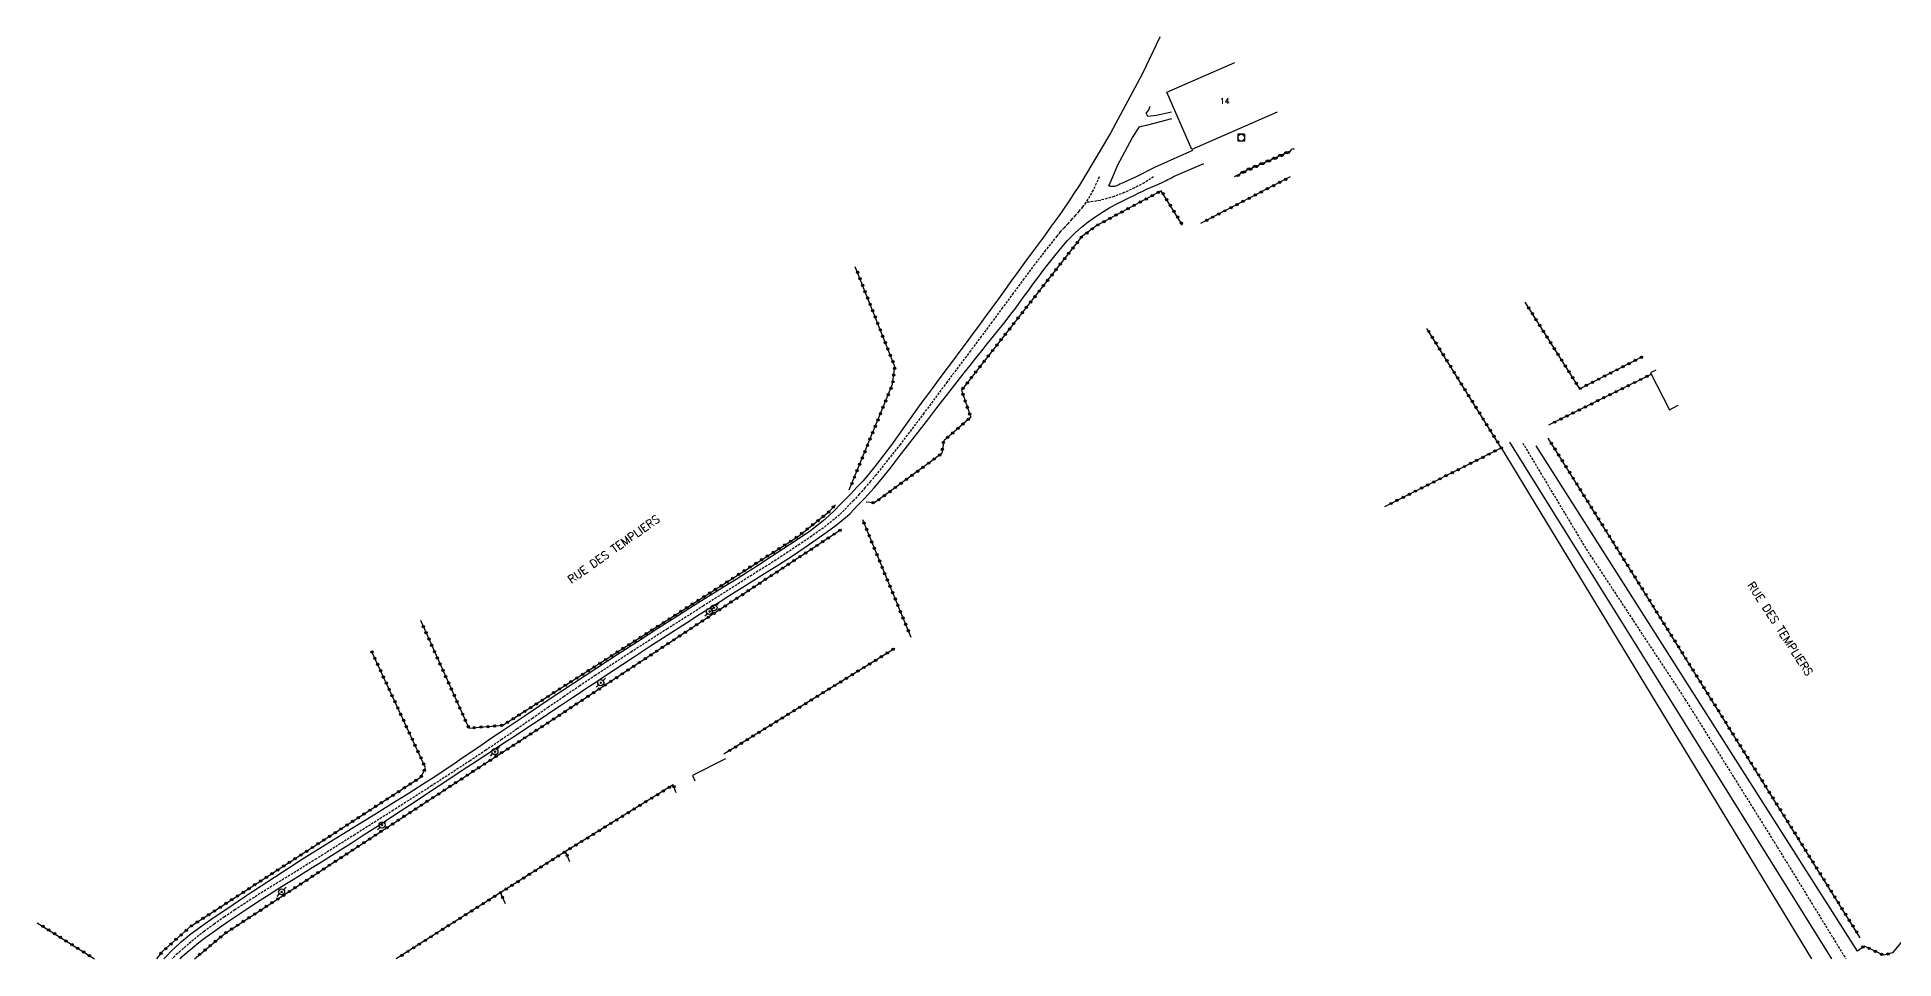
# Model space of a CAD drawing. Header units: millimetres. Extents: x 164000 to 165001, y 157998 to 159001.
# Drawn here: x 164023.7 to 164429.8, y 158000 to 158201.6 of the extents above; entities that cross this region are included whole.
import ezdxf
from ezdxf.enums import TextEntityAlignment as Align

# ---------------------------------------------------------------- set-up
doc = ezdxf.new("R2010")
doc.units = ezdxf.units.MM
doc.linetypes.add('DASHED', pattern=[0.75, 0.5, -0.25])
doc.layers.get('0').update_dxf_attribs({"linetype": 'CONTINUOUS'})
for name, color, linetype in [('W0001', 6, 'DASHED'), ('W0008', 7, 'CONTINUOUS'), ('W0017', 7, 'CONTINUOUS'), ('W0071', 7, 'CONTINUOUS'), ('W0101', 7, 'CONTINUOUS'), ('W0104', 1, 'CONTINUOUS'), ('W0310', 3, 'CONTINUOUS'), ('W0322', 7, 'CONTINUOUS'), ('W0323', 7, 'CONTINUOUS'), ('W0330', 7, 'CONTINUOUS'), ('W0420', 7, 'CONTINUOUS'), ('W0473', 7, 'CONTINUOUS'), ('W0989', 7, 'CONTINUOUS'), ('W0991', 7, 'CONTINUOUS')]:
    doc.layers.add(name, color=color, linetype=linetype)
doc.styles.get("Standard").update_dxf_attribs({"font": 'romans.shx', "width": 0.85})

# ---------------------------------------------------------------- blocks, each defined once
blk = doc.blocks.new('T420')
for p, q in [((0.75, 0.75), (-0.75, 0.75)), ((-0.75, 0.75), (-0.75, -0.75)), ((0.75, 0.75), (0.75, -0.75)), ((0.75, -0.75), (-0.75, -0.75))]:
    blk.add_line(p, q)
blk.add_ellipse((0, 0), major_axis=(-0.53, 0.53), ratio=1, start_param=3.926991, end_param=10.210176)
blk = doc.blocks.new('T473')
for p, q in [((-0.166667, 0.166667), (0.166667, -0.166667)), ((-0.166667, -0.166667), (0.166667, 0.166667)), ((0.500001, 0.500001), (1.000002, 1.000002)), ((-1.000002, -1.000002), (-0.500001, -0.500001))]:
    blk.add_line(p, q)
blk.add_ellipse((0, 0), major_axis=(0.471405, 0.471405), ratio=1, start_param=5.4977871438, end_param=11.780972451)
blk = doc.blocks.new('t323o')
at = {"color": 0, "linetype": 'Continuous'}
for radius in [0.25, 0.15]:
    blk.add_circle((0, 0), radius, dxfattribs=at)
blk = doc.blocks.new('t310o')
at = {"color": 0, "linetype": 'Continuous'}
for centre, start, end in [((-0.5, 0.38), 216.8699, 323.1304), ((0.5, -0.37), 36.8699, 143.1303)]:
    blk.add_arc(centre, 0.625, start, end, dxfattribs=at)

msp = doc.modelspace()

# ---------------------------------------------------------------- linework, layer by layer
at = {"layer": 'W0001'}
for points in [[(164255.99, 158171), (164255.38, 158169.55), (164254.69, 158168.13), (164253.92, 158166.75), (164253.07, 158165.42), (164252.36, 158164.44), (164251.6, 158163.49), (164250.8, 158162.57), (164249.98, 158161.67), (164249.15, 158160.78), (164248.33, 158159.89), (164247.52, 158158.98), (164246.74, 158158.05), (164244.31, 158154.98), (164241.91, 158151.87), (164239.55, 158148.74), (164237.22, 158145.59), (164234.89, 158142.43), (164232.56, 158139.28), (164230.23, 158136.13), (164227.87, 158132.99), (164222.76, 158126.18), (164217.68, 158119.34), (164212.53, 158112.55), (164207.22, 158105.88), (164206.02, 158104.44), (164204.8, 158103.03), (164203.55, 158101.63), (164202.28, 158100.26), (164201.27, 158099.19), (164200.25, 158098.14), (164199.2, 158097.12), (164198.1, 158096.15), (164195.67, 158094.23), (164193.13, 158092.43), (164190.56, 158090.71), (164187.99, 158089), (164186.68, 158088.13), (164185.36, 158087.27), (164184.03, 158086.43), (164182.71, 158085.59), (164181.37, 158084.76), (164180.04, 158083.92), (164178.71, 158083.09), (164177.39, 158082.24), (164169.49, 158077.21), (164161.59, 158072.19), (164153.71, 158067.14), (164145.87, 158062.02), (164142.42, 158059.71), (164138.99, 158057.38), (164135.57, 158055.02), (164132.15, 158052.66), (164128.74, 158050.3), (164125.32, 158047.95), (164121.88, 158045.62), (164118.42, 158043.32), (164110.08, 158037.88), (164101.69, 158032.52), (164093.27, 158027.2), (164084.84, 158021.89), (164082.89, 158020.68), (164080.94, 158019.47), (164078.99, 158018.28), (164077.03, 158017.08), (164075.07, 158015.88), (164073.12, 158014.67), (164071.18, 158013.44), (164069.26, 158012.2), (164066.98, 158010.69), (164064.71, 158009.17), (164062.47, 158007.61), (164060.26, 158005.99), (164059.11, 158005.11), (164057.98, 158004.19), (164056.86, 158003.26), (164055.76, 158002.31), (164055.12, 158001.76), (164054.48, 158001.19), (164053.85, 158000.61), (164053.26, 158000.01), (164053.25, 158000)], [(164267.91, 158171), (164265.85, 158169.74), (164263.72, 158168.6), (164261.51, 158167.6), (164259.26, 158166.74), (164257.74, 158166.27), (164256.21, 158165.89), (164254.65, 158165.61), (164253.07, 158165.42)], [(164348.64, 158112.81), (164362.52, 158089.63), (164384.13, 158056.81), (164404.32, 158024.46), (164419.31, 158000)]]:
    msp.add_lwpolyline(points, dxfattribs=at)
at = {"layer": 'W0008'}
for points in [[(164252.83, 158171), (164251.68, 158169.18), (164250.5, 158167.36), (164249.31, 158165.56), (164248.1, 158163.77), (164247.26, 158162.58), (164246.41, 158161.39), (164245.55, 158160.21), (164244.68, 158159.04), (164243.81, 158157.87), (164242.93, 158156.7), (164242.06, 158155.53), (164241.2, 158154.35), (164239.75, 158152.36), (164238.3, 158150.36), (164236.86, 158148.36), (164235.42, 158146.36), (164233.97, 158144.37), (164232.53, 158142.37), (164231.08, 158140.38), (164229.62, 158138.39), (164228.26, 158136.55), (164226.9, 158134.71), (164225.53, 158132.87), (164224.15, 158131.03), (164222.78, 158129.2), (164221.41, 158127.36), (164220.04, 158125.52), (164218.67, 158123.68), (164217.04, 158121.45), (164215.43, 158119.2), (164213.83, 158116.95), (164212.22, 158114.69), (164210.6, 158112.45), (164208.95, 158110.22), (164207.26, 158108.03), (164205.52, 158105.88), (164204.31, 158104.48), (164203.05, 158103.13), (164201.77, 158101.8), (164200.48, 158100.48), (164199.3, 158099.27), (164198.13, 158098.07), (164196.92, 158096.89), (164195.65, 158095.78), (164192.87, 158093.64), (164189.99, 158091.65), (164187.05, 158089.74), (164184.12, 158087.82), (164181.63, 158086.2), (164179.12, 158084.59), (164176.6, 158083), (164174.07, 158081.42), (164171.55, 158079.85), (164169.02, 158078.28), (164166.5, 158076.69), (164163.98, 158075.1), (164159.51, 158072.23), (164155.04, 158069.36), (164150.58, 158066.47), (164146.14, 158063.57), (164140.83, 158060.07), (164135.54, 158056.55), (164130.26, 158053.02), (164124.98, 158049.48), (164122.91, 158048.09), (164120.84, 158046.69), (164118.78, 158045.28), (164116.72, 158043.88), (164114.65, 158042.47), (164112.58, 158041.08), (164110.5, 158039.69), (164108.42, 158038.33), (164104.88, 158036.08), (164101.33, 158033.87), (164097.76, 158031.67), (164094.2, 158029.47), (164092.48, 158028.41), (164090.76, 158027.35), (164089.04, 158026.29), (164087.32, 158025.23), (164085.6, 158024.17), (164083.88, 158023.1), (164082.17, 158022.03), (164080.46, 158020.95), (164077.33, 158018.92), (164074.21, 158016.88), (164071.1, 158014.82), (164068.01, 158012.73), (164065.25, 158010.89), (164062.49, 158009.04), (164059.76, 158007.15), (164057.1, 158005.17), (164056.05, 158004.33), (164055.02, 158003.48), (164054.02, 158002.59), (164053.05, 158001.66), (164052.09, 158000.68), (164051.46, 158000)], [(164055, 158000), (164055.5, 158000.49), (164056.59, 158001.48), (164057.7, 158002.44), (164059.14, 158003.61), (164060.61, 158004.72), (164062.11, 158005.8), (164063.61, 158006.87), (164065.36, 158008.08), (164067.12, 158009.26), (164068.88, 158010.43), (164070.66, 158011.59), (164072.56, 158012.83), (164074.48, 158014.06), (164076.39, 158015.28), (164078.31, 158016.49), (164079.71, 158017.37), (164081.11, 158018.24), (164082.51, 158019.11), (164083.92, 158019.98), (164085.32, 158020.85), (164086.72, 158021.71), (164088.12, 158022.59), (164089.52, 158023.47), (164092.41, 158025.31), (164095.28, 158027.17), (164098.16, 158029.04), (164101.03, 158030.92), (164103.12, 158032.28), (164105.2, 158033.65), (164107.29, 158035.02), (164109.37, 158036.39), (164111.45, 158037.77), (164113.54, 158039.14), (164115.62, 158040.52), (164117.7, 158041.89), (164119.79, 158043.26), (164121.87, 158044.63), (164123.96, 158046), (164126.04, 158047.37), (164128.13, 158048.74), (164130.21, 158050.11), (164132.29, 158051.49), (164134.38, 158052.86), (164136.3, 158054.14), (164138.22, 158055.41), (164140.14, 158056.69), (164142.06, 158057.97), (164143.98, 158059.25), (164145.9, 158060.52), (164147.82, 158061.8), (164149.74, 158063.07), (164153.93, 158065.82), (164158.12, 158068.57), (164162.32, 158071.31), (164166.53, 158074.03), (164168.17, 158075.08), (164169.82, 158076.12), (164171.47, 158077.15), (164173.12, 158078.19), (164174.77, 158079.22), (164176.42, 158080.25), (164178.07, 158081.29), (164179.71, 158082.33), (164182.79, 158084.27), (164185.86, 158086.21), (164188.92, 158088.17), (164191.95, 158090.2), (164194.15, 158091.7), (164196.34, 158093.23), (164198.49, 158094.82), (164200.56, 158096.51), (164201.47, 158097.35), (164202.33, 158098.24), (164203.17, 158099.15), (164204.01, 158100.04), (164204.73, 158100.78), (164205.44, 158101.52), (164206.15, 158102.26), (164206.84, 158103.03), (164208.71, 158105.27), (164210.52, 158107.57), (164212.3, 158109.89), (164214.09, 158112.2), (164215.65, 158114.19), (164217.2, 158116.19), (164218.75, 158118.19), (164220.3, 158120.2), (164221.85, 158122.2), (164223.4, 158124.2), (164224.96, 158126.2), (164226.52, 158128.19), (164227.78, 158129.79), (164229.06, 158131.38), (164230.33, 158132.97), (164231.61, 158134.56), (164232.89, 158136.15), (164234.16, 158137.75), (164235.42, 158139.35), (164236.67, 158140.96), (164237.68, 158142.27), (164238.66, 158143.6), (164239.64, 158144.94), (164240.61, 158146.27), (164241.58, 158147.61), (164242.57, 158148.94), (164243.56, 158150.25), (164244.58, 158151.55), (164246.06, 158153.42), (164247.54, 158155.28), (164249.09, 158157.09), (164250.76, 158158.79), (164252.14, 158160.02), (164253.58, 158161.16), (164255.08, 158162.24), (164256.61, 158163.26), (164258.37, 158164.32), (164260.19, 158165.29), (164262.03, 158166.22), (164263.87, 158167.13), (164264.71, 158167.53), (164265.55, 158167.92), (164266.4, 158168.3), (164267.26, 158168.68), (164268.11, 158169.05), (164268.96, 158169.43), (164269.81, 158169.82), (164270.65, 158170.22), (164271.04, 158170.42), (164271.43, 158170.61), (164271.83, 158170.8), (164272.22, 158171)], [(164258.11, 158169.08), (164258.98, 158171)], [(164264.07, 158171), (164263.28, 158170.64), (164262.49, 158170.29), (164261.7, 158169.94), (164260.9, 158169.58), (164260.55, 158169.4), (164260.19, 158169.21), (164259.81, 158169.03), (164259.41, 158168.92), (164259.25, 158168.91), (164259.08, 158168.9), (164258.92, 158168.9), (164258.75, 158168.92), (164258.59, 158168.94), (164258.42, 158168.98), (164258.27, 158169.02), (164258.11, 158169.08)]]:
    msp.add_lwpolyline(points, dxfattribs=at)
at = {"layer": 'W0017'}
for points in [[(164269.32, 158201.58), (164269.3, 158201.54), (164265.39, 158193.49), (164258.5, 158180.58), (164252.83, 158171)], [(164271.81, 158185.18), (164268.58, 158184.42), (164266.63, 158184.23), (164266.32, 158184.92), (164266.79, 158185.55), (164267.19, 158186.46)], [(164258.98, 158171), (164260.06, 158173.48), (164263.34, 158179.61), (164264.87, 158182), (164265.26, 158182.11), (164266.36, 158182.36), (164268.32, 158182.83), (164271.94, 158183.77)], [(164276.43, 158176.77), (164268.1, 158173.1), (164264.07, 158171)], [(164278.81, 158173.84), (164272.22, 158171)]]:
    msp.add_lwpolyline(points, dxfattribs=at)
at = {"layer": 'W0071'}
for points in [[(164345.74, 158113.02), (164416.2, 158000)], [(164421.87, 158001.7), (164351.57, 158112.2)]]:
    msp.add_lwpolyline(points, dxfattribs=at)
at = {"layer": 'W0101'}
for points in [[(164294.96, 158185.15), (164276.3, 158176.99), (164270.82, 158189.54), (164285.67, 158196.03)], [(164377.75, 158128.78), (164376.59, 158128.2), (164380.72, 158120.08), (164382.66, 158121.07)]]:
    msp.add_lwpolyline(points, dxfattribs=at)
at = {"layer": 'W0104'}
msp.add_lwpolyline([(164174.28, 158043.72), (164167.04, 158040.09), (164167.61, 158038.97)], dxfattribs=at)
at = {"layer": 'W0310'}
msp.add_lwpolyline([(164297.94, 158176.69), (164293.62, 158174.76), (164288.23, 158172.43), (164285.55, 158171)], dxfattribs=at)
at = {"layer": 'W0322'}
msp.add_lwpolyline([(164495.91, 158077.98), (164468.37, 158048.56), (164450.72, 158027.1), (164429.52, 158001.3)], dxfattribs=at)
at = {"layer": 'W0323'}
for points in [[(164297.79, 158171), (164278.17, 158160.82)], [(164274.27, 158160.46), (164269.61, 158167.97), (164255.51, 158160.41), (164252.18, 158157.88), (164225.91, 158124.37), (164227.94, 158118.46), (164222.02, 158113.3), (164221.58, 158110.51), (164206.89, 158099.74), (164205.07, 158099.86)], [(164201.36, 158102.58), (164210.85, 158125.69), (164211.32, 158129.54), (164202.68, 158151.36)], [(164374.95, 158131.73), (164361.14, 158124.69), (164349.17, 158143.61)], [(164343.96, 158111.74), (164327.68, 158137.89)], [(164376.79, 158127.87), (164354.3, 158116.71)], [(164318.49, 158098.91), (164343.96, 158111.74)], [(164422.48, 158004.63), (164354.22, 158113.88)], [(164107.58, 158074.04), (164118.17, 158050.48), (164125.61, 158051.08), (164190.16, 158092.4), (164196.98, 158097.84), (164198.38, 158099.28)], [(164204.25, 158096.11), (164214.83, 158070.37)], [(164058.14, 158000), (164064.79, 158005.56), (164078.65, 158014.56), (164090.48, 158022.32), (164121.81, 158042.78), (164133.86, 158050.57), (164199.69, 158093.95)], [(164049.92, 158000), (164051.24, 158001.67), (164057.35, 158007.13), (164107.75, 158039.8), (164108.7, 158041.76), (164096.95, 158067.14)], [(164211.32, 158067.9), (164173.95, 158044.79)], [(164163.54, 158036.34), (164162.87, 158038.06), (164139.3, 158023.47), (164102.28, 158000)], [(164140.24, 158021.24), (164139.3, 158023.47)], [(164125.18, 158014.25), (164126.13, 158012.1)], [(164023.75, 158007.89), (164036.26, 158000)], [(164429.52, 158001.3), (164427.57, 158000.81), (164423.41, 158002.8), (164421.87, 158001.7)]]:
    msp.add_lwpolyline(points, dxfattribs=at)
at = {"layer": 'W0330'}
msp.add_lwpolyline([(164343.96, 158111.74), (164411.78, 158000)], dxfattribs=at)

# ---------------------------------------------------------------- block references
at = {"layer": 'W0310'}
for p, rotation in [((164296.44, 158176.02), 204.1176404811721), ((164297.81, 158176.64), 204.1176404811721), ((164288.2, 158172.41), 207.9871717094978), ((164289.57, 158173.01), 203.4304833483859), ((164290.95, 158173.6), 203.4304833483859), ((164292.33, 158174.2), 203.4304833483859), ((164293.7, 158174.8), 204.1176404811721), ((164295.07, 158175.41), 204.1176404811721), ((164286.87, 158171.7), 207.9871717094978)]:
    msp.add_blockref('t310o', p, dxfattribs=dict(at, rotation=rotation))
at = {"layer": 'W0323'}
for p, rotation in [((164292.82, 158168.42), 207.4122215438506), ((164294.15, 158169.11), 207.4122215438506), ((164295.48, 158169.8), 207.4122215438506), ((164296.81, 158170.49), 207.4122215438506), ((164262.35, 158164.08), 208.2182795531269), ((164263.67, 158164.79), 208.2182795531269), ((164264.99, 158165.5), 208.2182795531269), ((164266.32, 158166.21), 208.2182795531269), ((164267.64, 158166.92), 208.2182795531269), ((164268.96, 158167.63), 208.2182795531269), ((164270.01, 158167.32), 121.8095984303147), ((164270.8, 158166.05), 121.8095984303147), ((164271.59, 158164.77), 121.8095984303147), ((164284.83, 158164.28), 207.4122215438506), ((164286.16, 158164.97), 207.4122215438506), ((164287.49, 158165.66), 207.4122215438506), ((164288.82, 158166.35), 207.4122215438506), ((164290.15, 158167.04), 207.4122215438506), ((164291.48, 158167.73), 207.4122215438506), ((164255.74, 158160.53), 208.2182795531269), ((164257.06, 158161.24), 208.2182795531269), ((164258.38, 158161.95), 208.2182795531269), ((164259.71, 158162.66), 208.2182795531269), ((164261.03, 158163.37), 208.2182795531269), ((164272.38, 158163.5), 121.8095984303147), ((164273.17, 158162.22), 121.8095984303147), ((164273.96, 158160.95), 121.8095984303147), ((164279.5, 158161.51), 207.4122215438506), ((164280.83, 158162.21), 207.4122215438506), ((164282.16, 158162.9), 207.4122215438506), ((164283.5, 158163.59), 207.4122215438506), ((164251.22, 158156.66), 231.9064177266921), ((164252.14, 158157.84), 231.9064177266921), ((164253.33, 158158.75), 217.190349689884), ((164254.52, 158159.66), 217.190349689884), ((164247.52, 158151.94), 231.9064177266921), ((164248.44, 158153.12), 231.9064177266921), ((164249.37, 158154.3), 231.9064177266921), ((164250.29, 158155.48), 231.9064177266921), ((164203.17, 158150.12), 111.5936275243427), ((164203.73, 158148.73), 111.5936275243427), ((164244.74, 158148.39), 231.9064177266921), ((164245.67, 158149.57), 231.9064177266921), ((164246.59, 158150.75), 231.9064177266921), ((164204.28, 158147.33), 111.5936275243427), ((164204.83, 158145.94), 111.5936275243427), ((164205.38, 158144.54), 111.5936275243427), ((164241.04, 158143.67), 231.9064177266921), ((164241.96, 158144.85), 231.9064177266921), ((164242.89, 158146.03), 231.9064177266921), ((164243.81, 158147.21), 231.9064177266921), ((164205.93, 158143.15), 111.5936275243427), ((164206.49, 158141.75), 111.5936275243427), ((164207.04, 158140.36), 111.5936275243427), ((164238.26, 158140.13), 231.9064177266921), ((164239.19, 158141.31), 231.9064177266921), ((164240.11, 158142.49), 231.9064177266921), ((164349.97, 158142.35), 122.2989029970235), ((164350.78, 158141.08), 122.2989029970235), ((164351.58, 158139.81), 122.2989029970235), ((164207.59, 158138.96), 111.5936275243427), ((164208.14, 158137.57), 111.5936275243427), ((164208.69, 158136.17), 111.5936275243427), ((164235.49, 158136.59), 231.9064177266921), ((164236.41, 158137.77), 231.9064177266921), ((164237.34, 158138.95), 231.9064177266921), ((164328.11, 158137.21), 121.9007872002061), ((164328.9, 158135.93), 121.9007872002061), ((164352.38, 158138.54), 122.2989029970235), ((164353.18, 158137.27), 122.2989029970235), ((164353.98, 158136.01), 122.2989029970235), ((164209.25, 158134.78), 111.5936275243427), ((164209.8, 158133.38), 111.5936275243427), ((164210.35, 158131.99), 111.5936275243427), ((164231.78, 158131.87), 231.9064177266921), ((164232.71, 158133.05), 231.9064177266921), ((164233.64, 158134.23), 231.9064177266921), ((164234.56, 158135.41), 231.9064177266921), ((164329.69, 158134.66), 121.9007872002061), ((164330.48, 158133.39), 121.9007872002061), ((164331.28, 158132.11), 121.9007872002061), ((164354.78, 158134.74), 122.2989029970235), ((164355.58, 158133.47), 122.2989029970235), ((164356.39, 158132.2), 122.2989029970235), ((164374.6, 158131.55), 207.02125991193), ((164210.9, 158130.6), 111.5936275243427), ((164211.09, 158127.69), 82.97019881808284), ((164211.28, 158129.18), 82.97019881808284), ((164229.01, 158128.33), 231.9064177266921), ((164229.93, 158129.51), 231.9064177266921), ((164230.86, 158130.69), 231.9064177266921), ((164332.07, 158130.84), 121.9007872002061), ((164332.86, 158129.57), 121.9007872002061), ((164333.65, 158128.29), 121.9007872002061), ((164357.19, 158130.94), 122.2989029970235), ((164357.99, 158129.67), 122.2989029970235), ((164358.79, 158128.4), 122.2989029970235), ((164366.58, 158127.46), 207.02125991193), ((164367.91, 158128.14), 207.02125991193), ((164369.25, 158128.82), 207.02125991193), ((164370.59, 158129.51), 207.02125991193), ((164371.92, 158130.19), 207.02125991193), ((164373.26, 158130.87), 207.02125991193), ((164209.9, 158123.39), 67.68623232373508), ((164210.47, 158124.78), 67.68623232373508), ((164210.91, 158126.2), 82.97019881808284), ((164226.23, 158124.78), 231.9064177266921), ((164226.23, 158123.45), 288.9452104663964), ((164227.16, 158125.96), 231.9064177266921), ((164228.08, 158127.14), 231.9064177266921), ((164334.45, 158127.02), 121.9007872002061), ((164335.24, 158125.75), 121.9007872002061), ((164336.03, 158124.47), 121.9007872002061), ((164359.59, 158127.13), 122.2989029970235), ((164360.39, 158125.86), 122.2989029970235), ((164361.23, 158124.74), 207.02125991193), ((164362.57, 158125.42), 207.02125991193), ((164363.91, 158126.1), 207.02125991193), ((164365.24, 158126.78), 207.02125991193), ((164367.74, 158123.38), 206.3936113196842), ((164369.08, 158124.05), 206.3936113196842), ((164370.42, 158124.71), 206.3936113196842), ((164371.77, 158125.38), 206.3936113196842), ((164373.11, 158126.05), 206.3936113196842), ((164374.45, 158126.71), 206.3936113196842), ((164375.8, 158127.38), 206.3936113196842), ((164208.76, 158120.61), 67.68623232373508), ((164209.33, 158122), 67.68623232373508), ((164226.71, 158122.03), 288.9452104663964), ((164227.2, 158120.61), 288.9452104663964), ((164336.82, 158123.2), 121.9007872002061), ((164337.62, 158121.92), 121.9007872002061), ((164338.41, 158120.65), 121.9007872002061), ((164339.2, 158119.38), 121.9007872002061), ((164359.67, 158119.38), 206.3936113196842), ((164361.02, 158120.05), 206.3936113196842), ((164362.36, 158120.71), 206.3936113196842), ((164363.71, 158121.38), 206.3936113196842), ((164365.05, 158122.05), 206.3936113196842), ((164366.39, 158122.71), 206.3936113196842), ((164207.06, 158116.45), 67.68623232373508), ((164207.62, 158117.84), 67.68623232373508), ((164208.19, 158119.23), 67.68623232373508), ((164225.13, 158116.01), 221.1002075121738), ((164226.26, 158117), 221.1002075121738), ((164227.39, 158117.98), 221.1002075121738), ((164227.69, 158119.19), 288.9452104663964), ((164340, 158118.1), 121.9007872002061), ((164340.79, 158116.83), 121.9007872002061), ((164341.58, 158115.56), 121.9007872002061), ((164355.64, 158117.38), 206.3936113196842), ((164356.99, 158118.04), 206.3936113196842), ((164358.33, 158118.71), 206.3936113196842), ((164205.35, 158112.29), 67.68623232373508), ((164205.92, 158113.68), 67.68623232373508), ((164206.49, 158115.06), 67.68623232373508), ((164221.73, 158111.45), 261.2090428361279), ((164221.96, 158112.93), 261.2090428361279), ((164222.87, 158114.04), 221.1002075121738), ((164224, 158115.02), 221.1002075121738), ((164342.37, 158114.28), 121.9007872002061), ((164343.17, 158113.01), 121.9007872002061), ((164343.95, 158111.73), 26.72835945140141), ((164354.92, 158112.76), 121.9978866548387), ((164355.71, 158111.49), 121.9978866548387), ((164203.64, 158108.13), 67.68623232373508), ((164204.21, 158109.51), 67.68623232373508), ((164204.78, 158110.9), 67.68623232373508), ((164217.51, 158107.52), 216.2403128595873), ((164218.72, 158108.41), 216.2403128595873), ((164219.93, 158109.3), 216.2403128595873), ((164221.14, 158110.18), 216.2403128595873), ((164335.91, 158107.68), 26.72835945140141), ((164337.25, 158108.36), 26.72835945140141), ((164338.59, 158109.03), 26.72835945140141), ((164339.93, 158109.71), 26.72835945140141), ((164341.27, 158110.38), 26.72835945140141), ((164342.61, 158111.06), 26.72835945140141), ((164356.5, 158110.22), 121.9978866548387), ((164357.3, 158108.95), 121.9978866548387), ((164358.09, 158107.67), 121.9978866548387), ((164201.93, 158103.96), 67.68623232373508), ((164202.5, 158105.35), 67.68623232373508), ((164203.07, 158106.74), 67.68623232373508), ((164211.46, 158103.09), 216.2403128595873), ((164212.67, 158103.98), 216.2403128595873), ((164213.88, 158104.86), 216.2403128595873), ((164215.09, 158105.75), 216.2403128595873), ((164216.3, 158106.64), 216.2403128595873), ((164327.87, 158103.64), 26.72835945140141), ((164329.21, 158104.31), 26.72835945140141), ((164330.55, 158104.98), 26.72835945140141), ((164331.89, 158105.66), 26.72835945140141), ((164333.23, 158106.33), 26.72835945140141), ((164334.57, 158107.01), 26.72835945140141), ((164358.89, 158106.4), 121.9978866548387), ((164359.68, 158105.13), 121.9978866548387), ((164360.48, 158103.86), 121.9978866548387), ((164206.56, 158099.76), 176.2067630242609), ((164207.83, 158100.43), 216.2403128595873), ((164209.04, 158101.32), 216.2403128595873), ((164210.25, 158102.2), 216.2403128595873), ((164319.83, 158099.59), 26.72835945140141), ((164321.17, 158100.26), 26.72835945140141), ((164322.51, 158100.94), 26.72835945140141), ((164323.85, 158101.61), 26.72835945140141), ((164325.19, 158102.29), 26.72835945140141), ((164326.53, 158102.96), 26.72835945140141), ((164361.27, 158102.59), 121.9978866548387), ((164362.07, 158101.31), 121.9978866548387), ((164362.86, 158100.04), 121.9978866548387), ((164193.33, 158094.93), 38.62596792852129), ((164194.5, 158095.86), 38.62596792852129), ((164195.67, 158096.8), 38.62596792852129), ((164196.84, 158097.74), 38.62596792852129), ((164197.9, 158098.8), 45.82680883430098), ((164204.57, 158095.34), 292.3322664717896), ((164363.66, 158098.77), 121.9978866548387), ((164364.45, 158097.5), 121.9978866548387), ((164365.25, 158096.23), 121.9978866548387), ((164366.04, 158094.95), 121.9978866548387), ((164188.52, 158091.35), 32.62480974948843), ((164189.78, 158092.16), 32.62480974948843), ((164190.98, 158093.06), 38.62596792852129), ((164192.15, 158093.99), 38.62596792852129), ((164195.56, 158091.23), 33.38028082756232), ((164196.81, 158092.05), 33.38028082756232), ((164198.06, 158092.88), 33.38028082756232), ((164199.31, 158093.7), 33.38028082756232), ((164205.14, 158093.95), 292.3322664717896), ((164205.71, 158092.57), 292.3322664717896), ((164206.28, 158091.18), 292.3322664717896), ((164366.84, 158093.68), 121.9978866548387), ((164367.63, 158092.41), 121.9978866548387), ((164368.43, 158091.14), 121.9978866548387), ((164182.2, 158087.3), 32.62480974948843), ((164183.47, 158088.11), 32.62480974948843), ((164184.73, 158088.92), 32.62480974948843), ((164185.99, 158089.73), 32.62480974948843), ((164187.26, 158090.54), 32.62480974948843), ((164189.29, 158087.1), 33.38028082756232), ((164190.55, 158087.93), 33.38028082756232), ((164191.8, 158088.75), 33.38028082756232), ((164193.05, 158089.58), 33.38028082756232), ((164194.3, 158090.4), 33.38028082756232), ((164206.85, 158089.79), 292.3322664717896), ((164207.42, 158088.4), 292.3322664717896), ((164207.99, 158087.02), 292.3322664717896), ((164369.22, 158089.86), 121.9978866548387), ((164370.02, 158088.59), 121.9978866548387), ((164370.81, 158087.32), 121.9978866548387), ((164175.89, 158083.26), 32.62480974948843), ((164177.15, 158084.07), 32.62480974948843), ((164178.41, 158084.88), 32.62480974948843), ((164179.68, 158085.69), 32.62480974948843), ((164180.94, 158086.5), 32.62480974948843), ((164183.03, 158082.98), 33.38028082756232), ((164184.28, 158083.8), 33.38028082756232), ((164185.54, 158084.63), 33.38028082756232), ((164186.79, 158085.45), 33.38028082756232), ((164188.04, 158086.28), 33.38028082756232), ((164208.56, 158085.63), 292.3322664717896), ((164209.13, 158084.24), 292.3322664717896), ((164209.7, 158082.85), 292.3322664717896), ((164371.61, 158086.05), 121.9978866548387), ((164372.4, 158084.78), 121.9978866548387), ((164373.2, 158083.5), 121.9978866548387), ((164169.57, 158079.22), 32.62480974948843), ((164170.83, 158080.03), 32.62480974948843), ((164172.1, 158080.83), 32.62480974948843), ((164173.36, 158081.64), 32.62480974948843), ((164174.62, 158082.45), 32.62480974948843), ((164176.77, 158078.85), 33.38028082756232), ((164178.02, 158079.67), 33.38028082756232), ((164179.27, 158080.5), 33.38028082756232), ((164180.53, 158081.32), 33.38028082756232), ((164181.78, 158082.15), 33.38028082756232), ((164210.27, 158081.47), 292.3322664717896), ((164210.84, 158080.08), 292.3322664717896), ((164373.99, 158082.23), 121.9978866548387), ((164374.79, 158080.96), 121.9978866548387), ((164375.58, 158079.69), 121.9978866548387), ((164163.25, 158075.17), 32.62480974948843), ((164164.52, 158075.98), 32.62480974948843), ((164165.78, 158076.79), 32.62480974948843), ((164167.04, 158077.6), 32.62480974948843), ((164168.31, 158078.41), 32.62480974948843), ((164170.5, 158074.72), 33.38028082756232), ((164171.76, 158075.55), 33.38028082756232), ((164173.01, 158076.37), 33.38028082756232), ((164174.26, 158077.2), 33.38028082756232), ((164175.52, 158078.02), 33.38028082756232), ((164211.41, 158078.69), 292.3322664717896), ((164211.98, 158077.3), 292.3322664717896), ((164212.55, 158075.92), 292.3322664717896), ((164376.38, 158078.42), 121.9978866548387), ((164377.17, 158077.14), 121.9978866548387), ((164377.97, 158075.87), 121.9978866548387), ((164108.19, 158072.67), 294.2011659775187), ((164108.81, 158071.31), 294.2011659775187), ((164156.94, 158071.13), 32.62480974948843), ((164158.2, 158071.94), 32.62480974948843), ((164159.46, 158072.75), 32.62480974948843), ((164160.73, 158073.56), 32.62480974948843), ((164161.99, 158074.37), 32.62480974948843), ((164164.24, 158070.6), 33.38028082756232), ((164165.49, 158071.42), 33.38028082756232), ((164166.75, 158072.25), 33.38028082756232), ((164168, 158073.07), 33.38028082756232), ((164169.25, 158073.9), 33.38028082756232), ((164213.12, 158074.53), 292.3322664717896), ((164213.69, 158073.14), 292.3322664717896), ((164214.26, 158071.75), 292.3322664717896), ((164378.76, 158074.6), 121.9978866548387), ((164379.56, 158073.33), 121.9978866548387), ((164380.35, 158072.06), 121.9978866548387), ((164381.14, 158070.78), 121.9978866548387), ((164096.97, 158067.11), 114.8294886165272), ((164109.42, 158069.94), 294.2011659775187), ((164110.04, 158068.57), 294.2011659775187), ((164110.65, 158067.2), 294.2011659775187), ((164150.62, 158067.09), 32.62480974948843), ((164151.88, 158067.9), 32.62480974948843), ((164153.15, 158068.7), 32.62480974948843), ((164154.41, 158069.51), 32.62480974948843), ((164155.67, 158070.32), 32.62480974948843), ((164159.23, 158067.29), 33.38028082756232), ((164160.48, 158068.12), 33.38028082756232), ((164161.74, 158068.95), 33.38028082756232), ((164162.99, 158069.77), 33.38028082756232), ((164209.67, 158066.88), 211.737517404159), ((164210.95, 158067.67), 211.737517404159), ((164381.94, 158069.51), 121.9978866548387), ((164382.73, 158068.24), 121.9978866548387), ((164383.53, 158066.97), 121.9978866548387), ((164097.6, 158065.75), 114.8294886165272), ((164098.23, 158064.39), 114.8294886165272), ((164098.86, 158063.03), 114.8294886165272), ((164111.27, 158065.83), 294.2011659775187), ((164111.88, 158064.47), 294.2011659775187), ((164112.5, 158063.1), 294.2011659775187), ((164144.3, 158063.04), 32.62480974948843), ((164145.57, 158063.85), 32.62480974948843), ((164146.83, 158064.66), 32.62480974948843), ((164148.09, 158065.47), 32.62480974948843), ((164149.36, 158066.28), 32.62480974948843), ((164152.97, 158063.17), 33.38028082756232), ((164154.22, 158063.99), 33.38028082756232), ((164155.47, 158064.82), 33.38028082756232), ((164156.73, 158065.64), 33.38028082756232), ((164157.98, 158066.47), 33.38028082756232), ((164203.29, 158062.93), 211.737517404159), ((164204.57, 158063.72), 211.737517404159), ((164205.84, 158064.51), 211.737517404159), ((164207.12, 158065.3), 211.737517404159), ((164208.4, 158066.09), 211.737517404159), ((164384.32, 158065.69), 121.9978866548387), ((164385.12, 158064.42), 121.9978866548387), ((164385.91, 158063.15), 121.9978866548387), ((164099.49, 158061.67), 114.8294886165272), ((164100.12, 158060.31), 114.8294886165272), ((164100.74, 158058.94), 114.8294886165272), ((164113.11, 158061.73), 294.2011659775187), ((164113.73, 158060.36), 294.2011659775187), ((164114.34, 158058.99), 294.2011659775187), ((164137.99, 158059), 32.62480974948843), ((164139.25, 158059.81), 32.62480974948843), ((164140.51, 158060.62), 32.62480974948843), ((164141.78, 158061.43), 32.62480974948843), ((164143.04, 158062.23), 32.62480974948843), ((164146.71, 158059.04), 33.38028082756232), ((164147.96, 158059.87), 33.38028082756232), ((164149.21, 158060.69), 33.38028082756232), ((164150.46, 158061.52), 33.38028082756232), ((164151.72, 158062.34), 33.38028082756232), ((164196.91, 158058.99), 211.737517404159), ((164198.19, 158059.78), 211.737517404159), ((164199.47, 158060.57), 211.737517404159), ((164200.74, 158061.35), 211.737517404159), ((164202.02, 158062.14), 211.737517404159), ((164386.71, 158061.88), 121.9978866548387), ((164387.5, 158060.61), 121.9978866548387), ((164388.3, 158059.33), 121.9978866548387), ((164101.37, 158057.58), 114.8294886165272), ((164102, 158056.22), 114.8294886165272), ((164102.63, 158054.86), 114.8294886165272), ((164114.96, 158057.62), 294.2011659775187), ((164115.57, 158056.26), 294.2011659775187), ((164116.19, 158054.89), 294.2011659775187), ((164131.67, 158054.96), 32.62480974948843), ((164132.93, 158055.77), 32.62480974948843), ((164134.2, 158056.57), 32.62480974948843), ((164135.46, 158057.38), 32.62480974948843), ((164136.72, 158058.19), 32.62480974948843), ((164140.44, 158054.92), 33.38028082756232), ((164141.7, 158055.74), 33.38028082756232), ((164142.95, 158056.57), 33.38028082756232), ((164144.2, 158057.39), 33.38028082756232), ((164145.45, 158058.22), 33.38028082756232), ((164190.54, 158055.04), 211.737517404159), ((164191.81, 158055.83), 211.737517404159), ((164193.09, 158056.62), 211.737517404159), ((164194.36, 158057.41), 211.737517404159), ((164195.64, 158058.2), 211.737517404159), ((164389.09, 158058.06), 121.9978866548387), ((164389.89, 158056.79), 121.9978866548387), ((164390.68, 158055.52), 121.9978866548387), ((164103.26, 158053.5), 114.8294886165272), ((164103.89, 158052.14), 114.8294886165272), ((164104.52, 158050.78), 114.8294886165272), ((164116.8, 158053.52), 294.2011659775187), ((164117.42, 158052.15), 294.2011659775187), ((164118.03, 158050.78), 294.2011659775187), ((164119.33, 158050.57), 4.638149712152198), ((164120.82, 158050.69), 4.638149712152198), ((164122.32, 158050.81), 4.638149712152198), ((164123.81, 158050.93), 4.638149712152198), ((164125.31, 158051.05), 4.638149712152198), ((164126.62, 158051.72), 32.62480974948843), ((164127.88, 158052.53), 32.62480974948843), ((164129.14, 158053.34), 32.62480974948843), ((164130.41, 158054.15), 32.62480974948843), ((164134.18, 158050.79), 33.38028082756232), ((164135.43, 158051.61), 33.38028082756232), ((164136.69, 158052.44), 33.38028082756232), ((164137.94, 158053.26), 33.38028082756232), ((164139.19, 158054.09), 33.38028082756232), ((164182.88, 158050.31), 211.737517404159), ((164184.16, 158051.1), 211.737517404159), ((164185.43, 158051.89), 211.737517404159), ((164186.71, 158052.68), 211.737517404159), ((164187.98, 158053.46), 211.737517404159), ((164189.26, 158054.25), 211.737517404159), ((164391.48, 158054.25), 121.9978866548387), ((164392.27, 158052.97), 121.9978866548387), ((164393.07, 158051.7), 121.9978866548387), ((164393.86, 158050.43), 121.9978866548387), ((164105.15, 158049.41), 114.8294886165272), ((164105.78, 158048.05), 114.8294886165272), ((164106.41, 158046.69), 114.8294886165272), ((164127.89, 158046.71), 32.91253996459415), ((164129.15, 158047.53), 32.91253996459415), ((164130.4, 158048.34), 32.91253996459415), ((164131.66, 158049.16), 32.91253996459415), ((164132.92, 158049.97), 32.91253996459415), ((164176.5, 158046.36), 211.737517404159), ((164177.78, 158047.15), 211.737517404159), ((164179.05, 158047.94), 211.737517404159), ((164180.33, 158048.73), 211.737517404159), ((164181.61, 158049.52), 211.737517404159), ((164394.66, 158049.16), 121.9978866548387), ((164395.45, 158047.89), 121.9978866548387), ((164396.25, 158046.61), 121.9978866548387), ((164107.04, 158045.33), 114.8294886165272), ((164107.67, 158043.97), 114.8294886165272), ((164108.3, 158042.61), 114.8294886165272), ((164121.59, 158042.63), 33.14647255684508), ((164122.85, 158043.45), 32.91253996459415), ((164124.11, 158044.27), 32.91253996459415), ((164125.37, 158045.08), 32.91253996459415), ((164126.63, 158045.9), 32.91253996459415), ((164175.23, 158045.57), 211.737517404159), ((164397.04, 158045.34), 121.9978866548387), ((164397.84, 158044.07), 121.9978866548387), ((164398.63, 158042.8), 121.9978866548387), ((164105.33, 158038.23), 32.95080134318634), ((164106.59, 158039.04), 32.95080134318634), ((164107.8, 158039.9), 64.2478510470704), ((164108.45, 158041.25), 64.2478510470704), ((164115.31, 158038.53), 33.14647255684508), ((164116.57, 158039.35), 33.14647255684508), ((164117.82, 158040.17), 33.14647255684508), ((164119.08, 158040.99), 33.14647255684508), ((164120.33, 158041.81), 33.14647255684508), ((164399.43, 158041.52), 121.9978866548387), ((164400.22, 158040.25), 121.9978866548387), ((164401.02, 158038.98), 121.9978866548387), ((164099.04, 158034.15), 32.95080134318634), ((164100.3, 158034.96), 32.95080134318634), ((164101.56, 158035.78), 32.95080134318634), ((164102.81, 158036.59), 32.95080134318634), ((164104.07, 158037.41), 32.95080134318634), ((164109.03, 158034.43), 33.14647255684508), ((164110.29, 158035.25), 33.14647255684508), ((164111.54, 158036.07), 33.14647255684508), ((164112.8, 158036.89), 33.14647255684508), ((164114.06, 158037.71), 33.14647255684508), ((164156.87, 158034.35), 211.7641664590992), ((164158.15, 158035.14), 211.7641664590992), ((164159.43, 158035.93), 211.7641664590992), ((164160.7, 158036.72), 211.7641664590992), ((164161.98, 158037.51), 211.7641664590992), ((164163.03, 158037.64), 111.4348709904523), ((164401.81, 158037.71), 121.9978866548387), ((164402.61, 158036.44), 121.9978866548387), ((164403.4, 158035.16), 121.9978866548387), ((164092.74, 158030.07), 32.95080134318634), ((164094, 158030.88), 32.95080134318634), ((164095.26, 158031.7), 32.95080134318634), ((164096.52, 158032.52), 32.95080134318634), ((164097.78, 158033.33), 32.95080134318634), ((164102.75, 158030.33), 33.14647255684508), ((164104.01, 158031.15), 33.14647255684508), ((164105.26, 158031.97), 33.14647255684508), ((164106.52, 158032.79), 33.14647255684508), ((164107.78, 158033.61), 33.14647255684508), ((164150.5, 158030.4), 211.7641664590992), ((164151.77, 158031.19), 211.7641664590992), ((164153.05, 158031.98), 211.7641664590992), ((164154.32, 158032.77), 211.7641664590992), ((164155.6, 158033.56), 211.7641664590992), ((164404.19, 158033.89), 121.9978866548387), ((164404.99, 158032.62), 121.9978866548387), ((164405.78, 158031.35), 121.9978866548387), ((164406.58, 158030.08), 121.9978866548387), ((164086.45, 158025.99), 32.95080134318634), ((164087.71, 158026.8), 32.95080134318634), ((164088.97, 158027.62), 32.95080134318634), ((164090.23, 158028.44), 32.95080134318634), ((164091.49, 158029.25), 32.95080134318634), ((164096.47, 158026.23), 33.14647255684508), ((164097.73, 158027.05), 33.14647255684508), ((164098.98, 158027.87), 33.14647255684508), ((164100.24, 158028.69), 33.14647255684508), ((164101.5, 158029.51), 33.14647255684508), ((164144.12, 158026.45), 211.7641664590992), ((164145.4, 158027.24), 211.7641664590992), ((164146.67, 158028.03), 211.7641664590992), ((164147.95, 158028.82), 211.7641664590992), ((164149.22, 158029.61), 211.7641664590992), ((164407.37, 158028.8), 121.9978866548387), ((164408.17, 158027.53), 121.9978866548387), ((164408.96, 158026.26), 121.9978866548387), ((164080.16, 158021.91), 32.95080134318634), ((164081.42, 158022.72), 32.95080134318634), ((164082.67, 158023.54), 32.95080134318634), ((164083.93, 158024.36), 32.95080134318634), ((164085.19, 158025.17), 32.95080134318634), ((164090.19, 158022.13), 33.25098067327513), ((164091.45, 158022.95), 33.14647255684508), ((164092.7, 158023.77), 33.14647255684508), ((164093.96, 158024.59), 33.14647255684508), ((164095.22, 158025.41), 33.14647255684508), ((164137.76, 158022.49), 212.3766216598954), ((164139.02, 158023.29), 212.3766216598954), ((164139.66, 158022.62), 113.0189092393376), ((164140.3, 158024.09), 211.7641664590992), ((164141.57, 158024.88), 211.7641664590992), ((164142.85, 158025.67), 211.7641664590992), ((164409.76, 158024.99), 121.9978866548387), ((164410.55, 158023.72), 121.9978866548387), ((164411.35, 158022.44), 121.9978866548387), ((164073.86, 158017.83), 32.95080134318634), ((164075.12, 158018.65), 32.95080134318634), ((164076.38, 158019.46), 32.95080134318634), ((164077.64, 158020.28), 32.95080134318634), ((164078.9, 158021.09), 32.95080134318634), ((164083.92, 158018.02), 33.25098067327513), ((164085.18, 158018.84), 33.25098067327513), ((164086.43, 158019.66), 33.25098067327513), ((164087.68, 158020.49), 33.25098067327513), ((164088.94, 158021.31), 33.25098067327513), ((164131.42, 158018.47), 212.3766216598954), ((164132.69, 158019.28), 212.3766216598954), ((164133.95, 158020.08), 212.3766216598954), ((164135.22, 158020.88), 212.3766216598954), ((164136.49, 158021.69), 212.3766216598954), ((164412.14, 158021.17), 121.9978866548387), ((164412.94, 158019.9), 121.9978866548387), ((164413.73, 158018.63), 121.9978866548387), ((164067.57, 158013.75), 32.95080134318634), ((164068.83, 158014.57), 32.95080134318634), ((164070.09, 158015.38), 32.95080134318634), ((164071.35, 158016.2), 32.95080134318634), ((164072.61, 158017.01), 32.95080134318634), ((164077.65, 158013.91), 33.00453930103787), ((164078.9, 158014.73), 33.25098067327513), ((164080.16, 158015.55), 33.25098067327513), ((164081.41, 158016.37), 33.25098067327513), ((164082.67, 158017.2), 33.25098067327513), ((164125.09, 158014.46), 212.3766216598954), ((164126.35, 158015.26), 212.3766216598954), ((164127.62, 158016.06), 212.3766216598954), ((164128.89, 158016.87), 212.3766216598954), ((164130.15, 158017.67), 212.3766216598954), ((164414.53, 158017.36), 121.9978866548387), ((164415.32, 158016.08), 121.9978866548387), ((164416.12, 158014.81), 121.9978866548387), ((164061.28, 158009.67), 32.95080134318634), ((164062.54, 158010.49), 32.95080134318634), ((164063.79, 158011.3), 32.95080134318634), ((164065.05, 158012.12), 32.95080134318634), ((164066.31, 158012.93), 32.95080134318634), ((164071.36, 158009.82), 33.00453930103787), ((164072.61, 158010.64), 33.00453930103787), ((164073.87, 158011.46), 33.00453930103787), ((164075.13, 158012.28), 33.00453930103787), ((164076.39, 158013.09), 33.00453930103787), ((164118.75, 158010.44), 212.3766216598954), ((164120.02, 158011.25), 212.3766216598954), ((164121.29, 158012.05), 212.3766216598954), ((164122.55, 158012.85), 212.3766216598954), ((164123.82, 158013.65), 212.3766216598954), ((164125.52, 158013.47), 293.6009660043567), ((164416.91, 158013.54), 121.9978866548387), ((164417.71, 158012.27), 121.9978866548387), ((164418.5, 158010.99), 121.9978866548387), ((164419.3, 158009.72), 121.9978866548387), ((164025.02, 158007.09), 327.7652489528073), ((164026.28, 158006.29), 327.7652489528073), ((164056.37, 158006.25), 41.72006247144314), ((164057.5, 158007.22), 32.95080134318634), ((164058.76, 158008.04), 32.95080134318634), ((164060.02, 158008.85), 32.95080134318634), ((164065.07, 158005.74), 33.00453930103787), ((164066.32, 158006.56), 33.00453930103787), ((164067.58, 158007.37), 33.00453930103787), ((164068.84, 158008.19), 33.00453930103787), ((164070.1, 158009.01), 33.00453930103787), ((164111.15, 158005.62), 212.3766216598954), ((164112.42, 158006.43), 212.3766216598954), ((164113.69, 158007.23), 212.3766216598954), ((164114.95, 158008.03), 212.3766216598954), ((164116.22, 158008.84), 212.3766216598954), ((164117.49, 158009.64), 212.3766216598954), ((164420.09, 158008.45), 121.9978866548387), ((164420.89, 158007.18), 121.9978866548387), ((164421.68, 158005.91), 121.9978866548387), ((164027.55, 158005.49), 327.7652489528073), ((164028.82, 158004.69), 327.7652489528073), ((164030.09, 158003.89), 327.7652489528073), ((164031.36, 158003.09), 327.7652489528073), ((164032.63, 158002.29), 327.7652489528073), ((164051.89, 158002.25), 41.72006247144314), ((164053.01, 158003.25), 41.72006247144314), ((164054.13, 158004.25), 41.72006247144314), ((164055.25, 158005.25), 41.72006247144314), ((164060.44, 158001.92), 39.88701921961236), ((164061.59, 158002.89), 39.88701921961236), ((164062.74, 158003.85), 39.88701921961236), ((164063.89, 158004.81), 39.88701921961236), ((164104.82, 158001.61), 212.3766216598954), ((164106.08, 158002.41), 212.3766216598954), ((164107.35, 158003.21), 212.3766216598954), ((164108.62, 158004.02), 212.3766216598954), ((164109.89, 158004.82), 212.3766216598954), ((164423.09, 158002.57), 215.5200080896522), ((164424.41, 158002.32), 154.5126246108566), ((164425.77, 158001.67), 154.5126246108566), ((164033.9, 158001.49), 327.7652489528073), ((164035.17, 158000.69), 327.7652489528073), ((164050.85, 158001.18), 51.81247961966983), ((164059.29, 158000.96), 39.88701921961236), ((164103.55, 158000.8), 212.3766216598954), ((164427.12, 158001.02), 154.5126246108566), ((164428.54, 158001.05), 193.994669563819)]:
    msp.add_blockref('t323o', p, dxfattribs=dict(at, rotation=rotation))
at = {"layer": 'W0420'}
msp.add_blockref('T420', (164287.07, 158179.59), dxfattribs=at)
at = {"layer": 'W0473'}
for p in [(164170.78, 158075.99), (164171.8, 158076.77), (164147.02, 158060.41), (164123.87, 158045.34), (164099.18, 158029.26), (164077.21, 158014.66)]:
    msp.add_blockref('T473', p, dxfattribs=at)

# ---------------------------------------------------------------- texts
at = {"layer": 'W0989'}
for rotation, p in [(35.2126, (164149.85, 158089.62)), (303.0822, (164404.98, 158072.2))]:
    msp.add_text('RUE DES TEMPLIERS', height=1.75, rotation=rotation, dxfattribs=at).set_placement(p, align=Align.MIDDLE_CENTER)
at = {"layer": 'W0991'}
msp.add_text('14', height=1.25, dxfattribs=at).set_placement((164283.48, 158187.6), align=Align.MIDDLE_CENTER)

doc.saveas('drawing.dxf')
